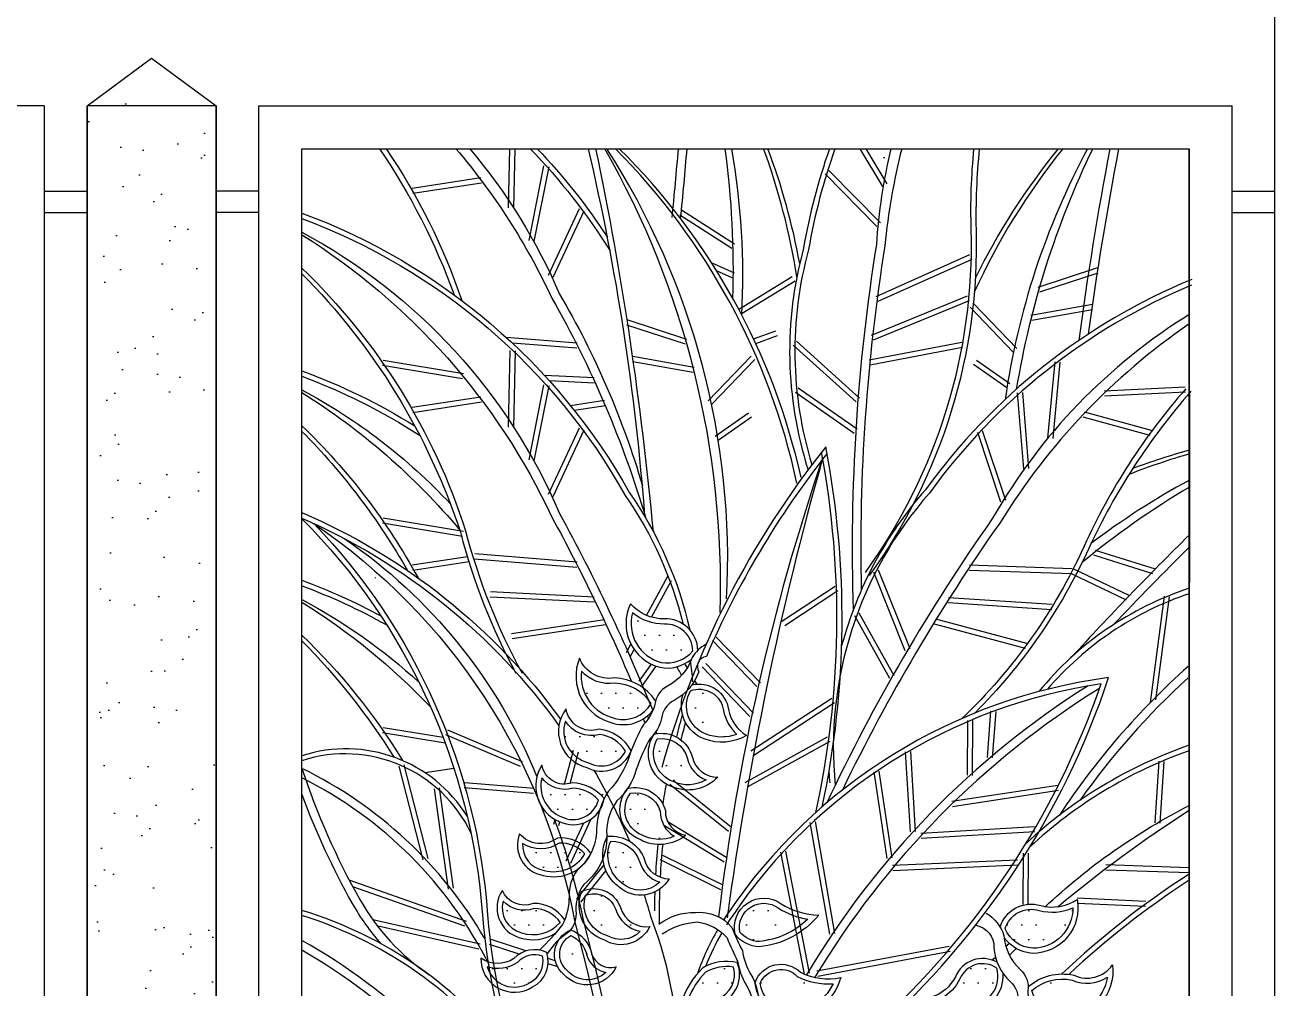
# Model space of a CAD drawing. Extents: x -6708 to 51378, y -17661 to 34250.
# Drawn here: x 31771 to 33227, y -3465 to -2343 of the extents above; entities that cross this region are included whole.
import ezdxf

# ---------------------------------------------------------------- set-up
doc = ezdxf.new("R2010")
doc.units = 0
doc.header["$LTSCALE"] = 5
doc.header["$MEASUREMENT"] = 0
doc.layers.get('0').update_dxf_attribs({"linetype": 'CONTINUOUS'})
for name, color, linetype in [('0-BCA', 33, 'CONTINUOUS'), ('0-HATCH', 8, 'CONTINUOUS'), ('1', 1, 'CONTINUOUS'), ('LEAF', 2, 'CONTINUOUS'), ('MET', 2, 'CONTINUOUS')]:
    doc.layers.add(name, color=color, linetype=linetype)

msp = doc.modelspace()

# ---------------------------------------------------------------- hatches: boundary and pattern name
at = {"layer": '0-HATCH'}
h = msp.add_hatch(dxfattribs=at)
h.set_pattern_fill('AR-SAND', color=2, scale=50, style=0)
h.set_pattern_definition([(142.5, (59217.37, 0), (3.14967, 96.34119), [0, -76, 0, -85, 0, -81.25]), (172.5, (59217.37, 0), (-88.48884, 141.1073), [0, -41, 0, -68.5, 0, -26.25]), (212.5, (59278.87, 0), (-155.7071, 0.28295), [0, -25, 0, -90, 0, -117.5]), (222.5, (59278.87, 0), (-150.3063, 43.8838), [0, -12.5, 0, -59, 0, -67.5])])
h.paths.add_polyline_path([(31941.4, -4581.1), (31843.4, -4537.4), (31843.4, -2437.4), (31918.4, -2382), (31993.4, -2437.4), (31993.4, -4537.4), (31843.4, -4537.4)])
at = {"layer": 'LEAF'}
h = msp.add_hatch(dxfattribs=at)
h.set_pattern_fill('DOTS', color=2, scale=270, style=0)
edge = h.paths.add_edge_path()
edge.add_arc((32407.2, -3275.3), 42.9, 42.4347, 87.7573)
edge.add_arc((32399.2, -3201.2), 32.6, 216.1166, 287.2577, ccw=False)
edge.add_arc((32410.4, -3230.1), 38.8, 165.605, 247.4768)
edge.add_arc((32409.2, -3238.5), 30.6, 243.5251, 345.2523)
edge = h.paths.add_edge_path()
edge.add_arc((32434.7, -3211), 41.5, 31.3781, 82.4478)
edge.add_arc((32430.5, -3135.3), 35.9, 212.1859, 285.5371, ccw=False)
edge.add_arc((32435.8, -3166.3), 37.5, 161.5606, 257.0397)
edge.add_arc((32442.3, -3175.6), 31.1, 241.2384, 333.6474)
edge = h.paths.add_edge_path()
edge.add_arc((32455.4, -3163.8), 53.8, 33.8978, 87.578)
edge.add_arc((32451.1, -3067.9), 42.7, 221.2854, 278.9359, ccw=False)
edge.add_arc((32468.8, -3102.1), 50.2, 173.0921, 257.7815)
edge.add_arc((32467.9, -3115.6), 36.9, 254.6177, 330.3629)
edge = h.paths.add_edge_path()
edge.add_arc((32516.6, -3073.1), 31.8, 1.3562, 92.1256)
edge.add_arc((32514.9, -2983.7), 57.6, 230.757, 270.5639, ccw=False)
edge.add_arc((32523.5, -3040.7), 46.7, 164.5842, 255.2337)
edge.add_arc((32518.9, -3048.7), 37.9, 258.8615, 321.3503)
edge = h.paths.add_edge_path()
edge.add_arc((32556, -3145.7), 28.6, 7.5818, 110.6768, ccw=False)
edge.add_arc((32636.3, -3131.5), 53, 191.3468, 226.4304)
edge.add_arc((32582.4, -3121.4), 51.5, 248.9836, 289.6136, ccw=False)
edge.add_arc((32576.5, -3136.5), 35.3, 150.1777, 249.189, ccw=False)
edge = h.paths.add_edge_path()
edge.add_arc((32512.1, -3205.6), 31, 13.6108, 99.1965, ccw=False)
edge.add_arc((32577.2, -3189.5), 36, 194.1039, 248.4346)
edge.add_arc((32542.9, -3186.7), 41.9, 245.7438, 300.1079, ccw=False)
edge.add_arc((32538.1, -3191.9), 35.3, 151.2176, 249.4447, ccw=False)
edge = h.paths.add_edge_path()
edge.add_arc((32481.9, -3267.5), 29.8, 15.8061, 101.5558, ccw=False)
edge.add_arc((32544.8, -3259.3), 34.2, 180.282, 238.6534)
edge.add_arc((32509.8, -3249.8), 42.4, 241.5645, 294.0302, ccw=False)
edge.add_arc((32501.3, -3257.5), 31.8, 142.9301, 248.3543, ccw=False)
edge = h.paths.add_edge_path()
edge.add_arc((32453.8, -3329), 34.7, 18.9456, 91.3188, ccw=False)
edge.add_arc((32521.2, -3308.1), 35.9, 195.6588, 252.0736)
edge.add_arc((32487.7, -3318.8), 32.4, 228.2761, 313.6683, ccw=False)
edge.add_arc((32490.2, -3310.4), 40.5, 156.6453, 233.54, ccw=False)
h = msp.add_hatch(dxfattribs=at)
h.set_pattern_fill('DOTS', color=2, scale=270, style=0)
edge = h.paths.add_edge_path()
edge.add_arc((32364.1, -3453.1), 26.4, 68.8835, 138.5713)
edge.add_arc((32321.5, -3402.8), 39.9, 252.055, 304.8191, ccw=False)
edge.add_arc((32340.8, -3431.2), 33.1, 196.8514, 303.465)
edge.add_arc((32346.8, -3434.3), 27.4, 296.5563, 372.3117)
edge = h.paths.add_edge_path()
edge.add_arc((32394.1, -3433.2), 31.5, 11.2351, 66.5484, ccw=False)
edge.add_arc((32453.1, -3418.1), 29.5, 197.5881, 258.9562)
edge.add_arc((32425.9, -3424.7), 31.1, 221.4504, 313.865, ccw=False)
edge.add_arc((32418.3, -3426.1), 24.8, 118.2448, 230.5735, ccw=False)
edge = h.paths.add_edge_path()
edge.add_arc((32433.4, -3382.3), 26.8, 19.782, 110.9838, ccw=False)
edge.add_arc((32494.2, -3362.9), 37, 196.1986, 259.531)
edge.add_arc((32465, -3377.6), 31.2, 238.147, 316.0107, ccw=False)
edge.add_arc((32459.3, -3368.6), 37.2, 162.3712, 253.1445, ccw=False)
edge = h.paths.add_edge_path()
edge.add_arc((32395.1, -3333.8), 37.3, 41.7668, 93.2044)
edge.add_arc((32371.6, -3264.5), 38.5, 236.7425, 303.7634, ccw=False)
edge.add_arc((32379.9, -3299), 29.6, 175.6353, 261.4581)
edge.add_arc((32386.6, -3287.7), 42, 254.6677, 329.647)
edge = h.paths.add_edge_path()
edge.add_arc((32363.8, -3409.4), 36.5, 33.2517, 90.0682)
edge.add_arc((32352.4, -3341), 33.7, 222.7691, 289.6208, ccw=False)
edge.add_arc((32356.9, -3371.8), 30.3, 164.9851, 254.9151)
edge.add_arc((32362.4, -3360), 43.2, 252.0503, 317.5348)
h = msp.add_hatch(dxfattribs=at)
h.set_pattern_fill('DOTS', color=2, scale=270, style=0)
edge = h.paths.add_edge_path()
edge.add_arc((32657.6, -3889.7), 24.5, 71.5768, 160.3033)
edge.add_arc((32607.9, -3859.7), 34.4, 275.7529, 320.8708, ccw=False)
edge.add_arc((32631.8, -3881.1), 24.2, 212.2523, 298.1657)
edge.add_arc((32623.5, -3865.4), 41.9, 298.0731, 358.5435)
edge = h.paths.add_edge_path()
edge.add_arc((32690.4, -3840.6), 19.8, 26.1456, 133.9812, ccw=False)
edge.add_arc((32728.4, -3811.1), 29, 225.6729, 278.075)
edge.add_arc((32709, -3830.2), 25.4, 261.6893, 337.9388, ccw=False)
edge.add_arc((32708.8, -3823.3), 32.3, 185.3549, 263.8417, ccw=False)
edge = h.paths.add_edge_path()
edge.add_arc((32686.4, -3765.1), 18.5, 34.7628, 132.7768, ccw=False)
edge.add_arc((32724.3, -3736.5), 29, 218.2828, 292.3511)
edge.add_arc((32712.6, -3761.6), 22.8, 245.8707, 355.6218, ccw=False)
edge.add_arc((32711.9, -3744.8), 38.6, 189.9909, 257.211, ccw=False)
edge = h.paths.add_edge_path()
edge.add_arc((32656.3, -3816.9), 23.6, 77.867, 156.4098)
edge.add_arc((32599.8, -3797.3), 36.3, 289.1803, 343.7899, ccw=False)
edge.add_arc((32629.6, -3819.4), 21.6, 214.3541, 330.787)
edge.add_arc((32609.8, -3795.9), 51.5, 318.5729, 362.2749)
edge = h.paths.add_edge_path()
edge.add_arc((32648.2, -3757), 36.5, 84.292, 151.3415)
edge.add_arc((32560.2, -3717.3), 60.2, 302.3873, 338.3712, ccw=False)
edge.add_arc((32610.2, -3755), 22.1, 216.6058, 298.1262)
edge.add_arc((32606.7, -3730.4), 46.2, 287.5358, 372.1232)
edge = h.paths.add_edge_path()
edge.add_arc((32683.4, -3688.7), 18.2, 31.6944, 158.7938, ccw=False)
edge.add_arc((32729.3, -3661.6), 35.1, 209.9539, 288.287)
edge.add_arc((32708.3, -3684.6), 33.6, 243.2441, 342.116, ccw=False)
edge.add_arc((32706.4, -3676.4), 40.4, 188.1268, 250.9374, ccw=False)
edge = h.paths.add_edge_path()
edge.add_arc((32639.4, -3671.3), 24.5, 80.198, 160.4093)
edge.add_arc((32568.8, -3649), 49.6, 284.6699, 343.5005, ccw=False)
edge.add_arc((32603.4, -3682.7), 26.3, 212.9125, 304.51)
edge.add_arc((32600.4, -3662.2), 45.7, 292.9115, 379.2699)
edge = h.paths.add_edge_path()
edge.add_arc((32675.8, -3615.6), 26.1, 50.9417, 146.4228, ccw=False)
edge.add_arc((32723.8, -3537.6), 65.8, 241.3063, 276.7007)
edge.add_arc((32691.4, -3588.3), 42.8, 254.3449, 339.8674, ccw=False)
edge.add_arc((32688.4, -3595.7), 34.8, 189.0064, 255.7128, ccw=False)
edge = h.paths.add_edge_path()
edge.add_arc((32626.8, -3601.1), 25.9, 81.1666, 174.8095)
edge.add_arc((32539.2, -3580.5), 64.5, 302.039, 343.5829, ccw=False)
edge.add_arc((32588.7, -3599.7), 38.7, 246.6656, 293.4272)
edge.add_arc((32584.5, -3590.6), 48.7, 293.6978, 378.0338)
edge = h.paths.add_edge_path()
edge.add_arc((32666.4, -3549.7), 25.2, 63.4248, 148.4833, ccw=False)
edge.add_arc((32701, -3485.6), 47.6, 240.683, 296.8199)
edge.add_arc((32678.1, -3515.9), 46, 262.8804, 344.6489, ccw=False)
edge.add_arc((32670.8, -3535.6), 26, 182.014, 273.4981, ccw=False)
edge = h.paths.add_edge_path()
edge.add_arc((32605.8, -3528.1), 26.3, 71.4014, 171.2686)
edge.add_arc((32540.2, -3523.5), 39.6, 299.7351, 359.1111, ccw=False)
edge.add_arc((32579, -3515.2), 46.8, 245.8155, 275.6657)
edge.add_arc((32567.9, -3516.3), 48.1, 289.1317, 375.8481)
edge = h.paths.add_edge_path()
edge.add_arc((32588, -3488.6), 48.3, 80.7215, 120.5242)
edge.add_arc((32625.9, -3509.8), 88.6, 134.7962, 158.931)
edge.add_arc((32560.4, -3444.3), 37.8, 242.9832, 296.3684)
edge.add_arc((32566.7, -3449.7), 30.3, 290.0811, 376.8318)
edge = h.paths.add_edge_path()
edge.add_arc((32651.3, -3469.8), 26.1, 43.1749, 157.2066, ccw=False)
edge.add_arc((32706.6, -3380.7), 79.9, 243.0519, 273.8288)
edge.add_arc((32663, -3437.7), 54, 261.6878, 335.0862, ccw=False)
edge.add_arc((32664.1, -3455), 37.1, 187.1713, 256.0957, ccw=False)
edge = h.paths.add_edge_path()
edge.add_arc((32631.2, -3395), 28.4, 53.8953, 190.5436, ccw=False)
edge.add_arc((32697.7, -3293.8), 92.7, 237.5778, 260.5634)
edge.add_arc((32615.6, -3314.2), 97.5, 276.0003, 313.2797, ccw=False)
edge.add_arc((32627.4, -3379.7), 31.6, 220.3688, 267.0518, ccw=False)
h = msp.add_hatch(dxfattribs=at)
h.set_pattern_fill('DOTS', color=2, scale=270, style=0)
edge = h.paths.add_edge_path()
edge.add_arc((32969.2, -3784.8), 31.5, 98.635, 153.9482)
edge.add_arc((32916, -3755.1), 29.5, 266.2272, 327.5952, ccw=False)
edge.add_arc((32940.6, -3768.4), 31.1, 211.3183, 303.733)
edge.add_arc((32947.5, -3771.8), 24.8, 294.6098, 406.9385)
edge = h.paths.add_edge_path()
edge.add_arc((32993.1, -3811.7), 26.4, 26.612, 96.2999, ccw=False)
edge.add_arc((33047.1, -3774), 39.9, 220.3642, 273.1283)
edge.add_arc((33021.1, -3796.5), 33.1, 221.7183, 328.332, ccw=False)
edge.add_arc((33014.6, -3797.9), 27.4, 152.8716, 228.627, ccw=False)
edge = h.paths.add_edge_path()
edge.add_arc((32944.1, -3725.6), 26.8, 54.1995, 145.4013)
edge.add_arc((32890.4, -3691.3), 37, 265.6524, 328.9847, ccw=False)
edge.add_arc((32914.8, -3713), 31.2, 209.1727, 287.0363)
edge.add_arc((32922.7, -3705.7), 37.2, 272.0389, 362.8121)
edge = h.paths.add_edge_path()
edge.add_arc((32938, -3668.8), 34.7, 73.8645, 146.2377)
edge.add_arc((32878.3, -3631.4), 35.9, 273.1097, 329.5246, ccw=False)
edge.add_arc((32907.9, -3650.3), 32.4, 211.515, 296.9073)
edge.add_arc((32907.6, -3641.6), 40.5, 291.6434, 368.5381)
edge = h.paths.add_edge_path()
edge.add_arc((32993.6, -3688.5), 37.3, 71.9789, 123.4165, ccw=False)
edge.add_arc((33034.1, -3627.5), 38.5, 221.42, 288.4408)
edge.add_arc((33017.2, -3658.7), 29.6, 263.7253, 349.548, ccw=False)
edge.add_arc((33013.6, -3646.1), 42, 195.5363, 270.5156, ccw=False)
edge = h.paths.add_edge_path()
edge.add_arc((32996.9, -3628.8), 42.9, 77.426, 122.7486, ccw=False)
edge.add_arc((33023.5, -3559.3), 32.6, 237.9256, 309.0668)
edge.add_arc((33005.3, -3584.3), 38.8, 277.7065, 359.5784, ccw=False)
edge.add_arc((33004.3, -3592.7), 30.6, 179.931, 281.6582, ccw=False)
edge = h.paths.add_edge_path()
edge.add_arc((32926.6, -3602.2), 29.8, 63.6275, 149.3773)
edge.add_arc((32867.9, -3578.1), 34.2, 286.5299, 344.9013, ccw=False)
edge.add_arc((32904.2, -3578), 42.4, 231.1532, 283.6189)
edge.add_arc((32910.4, -3587.6), 31.8, 276.8291, 382.2533)
edge = h.paths.add_edge_path()
edge.add_arc((32986.7, -3559.6), 41.5, 82.7355, 133.8052, ccw=False)
edge.add_arc((33010.1, -3487.5), 35.9, 239.6463, 312.9975)
edge.add_arc((32997.1, -3516.1), 37.5, -91.8563, 3.6227, ccw=False)
edge.add_arc((32988.4, -3523.5), 31.1, 191.5359, 283.9449, ccw=False)
edge = h.paths.add_edge_path()
edge.add_arc((32913.2, -3534.6), 31, 65.9868, 151.5726)
edge.add_arc((32854.4, -3502.4), 36, 276.7487, 331.0794, ccw=False)
edge.add_arc((32888.3, -3508.4), 41.9, 225.0754, 279.4395)
edge.add_arc((32891.6, -3514.7), 35.3, 275.7386, 373.9658)
edge = h.paths.add_edge_path()
edge.add_arc((32978.7, -3508.7), 53.8, 77.6054, 131.2856, ccw=False)
edge.add_arc((33007.5, -3417.1), 42.7, 246.2475, 303.898)
edge.add_arc((32981.6, -3445.7), 50.2, 267.4018, 352.0913, ccw=False)
edge.add_arc((32979, -3458.9), 36.9, 194.8205, 270.5657, ccw=False)
edge = h.paths.add_edge_path()
edge.add_arc((32886.1, -3465.5), 28.6, 54.5066, 157.6015)
edge.add_arc((32812.2, -3431.3), 53, 298.7529, 333.8366, ccw=False)
edge.add_arc((32866.8, -3435.2), 51.5, 235.5697, 276.1997)
edge.add_arc((32868.7, -3451.4), 35.3, 275.9943, 375.0056)
edge = h.paths.add_edge_path()
edge.add_arc((32942.8, -3405.4), 31.8, 73.0577, 163.8271, ccw=False)
edge.add_arc((32967.3, -3319.4), 57.6, 254.6195, 294.4263)
edge.add_arc((32944.4, -3372.3), 46.7, -90.0504, 0.5992, ccw=False)
edge.add_arc((32946.8, -3381.2), 37.9, 203.833, 266.3218, ccw=False)
edge = h.paths.add_edge_path()
edge.add_arc((33004.5, -3769.5), 36.5, 75.1151, 131.9317, ccw=False)
edge.add_arc((33033, -3706.4), 33.7, 235.5625, 302.4143)
edge.add_arc((33020.8, -3735), 30.3, -89.7318, 0.1982, ccw=False)
edge.add_arc((33018.5, -3722.1), 43.2, 207.6486, 273.133, ccw=False)
at = {"layer": 'MET'}
h = msp.add_hatch(dxfattribs=at)
h.set_pattern_fill('DOTS', color=1, scale=270, style=0)
h.paths.add_polyline_path([(32771.6, -2523, -0.013578), (32779.1, -2487.4), (32750.6, -2487.4)])

# ---------------------------------------------------------------- linework, layer by layer
at = {"color": 3}
for p, q in [((31793.4, -2536.9, 0), (31843.4, -2536.9, 0)), ((32043.4, -2536.9, 0), (31993.4, -2536.9, 0)), ((33176.5, -2536.9, 0), (33226.5, -2536.9, 0)), ((31793.4, -2561.9, 0), (31843.4, -2561.9, 0)), ((32043.4, -2561.9, 0), (31993.4, -2561.9, 0)), ((33176.5, -2561.9, 0), (33226.5, -2561.9, 0))]:
    msp.add_line(p, q, dxfattribs=at)
at = {"layer": '0-BCA', "color": 5}
msp.add_line((33226.5, -4537.4), (33226.5, -711.1), dxfattribs=at)
at = {"layer": '0-BCA', "color": 3}
for p, q in [((31793.4, -2437.4), (31433.7, -2437.4)), ((31793.4, -2437.4, 0), (31793.4, -4437.4, 0)), ((32043.4, -2437.4, 0), (33176.5, -2437.4, 0)), ((32043.4, -4037.4, 0), (32043.4, -2437.4, 0)), ((33176.5, -4037.4), (33176.5, -2437.4)), ((31793.4, -2487.4, 0), (31793.4, -4387.4, 0)), ((32093.4, -3987.4), (32093.4, -2487.4, 0)), ((32093.4, -2487.4, 0), (33126.5, -2487.4, 0)), ((33126.5, -3987.4), (33126.5, -2487.4)), ((33126.5, -2773.2), (33126.5, -2961.6)), ((33126.8, -2772.9), (33126.8, -2992.8)), ((33126.5, -2993.1), (33126.5, -3434.9))]:
    msp.add_line(p, q, dxfattribs=at)
at = {"layer": '0-BCA'}
for p, q in [((31993.4, -2437.4, 0), (31843.4, -2437.4, 0)), ((31843.4, -2437.4, 0), (31843.4, -4537.4, 0)), ((31993.4, -4537.4, 0), (31993.4, -2437.4, 0))]:
    msp.add_line(p, q, dxfattribs=at)
at = {"layer": '0-BCA', "elevation": 0}
msp.add_lwpolyline([(31843.4, -4537.4), (31843.4, -2437.4), (31918.4, -2382), (31993.4, -2437.4), (31993.4, -4537.4)], dxfattribs=at)
at = {"layer": '1'}
for p, q in [((32334.1, -2556.4), (32335.6, -2487.4)), ((32340.1, -2556.6), (32341.6, -2487.4)), ((32358.1, -2594.5), (32375.3, -2507.4)), ((32364, -2595.7), (32381.2, -2508.6)), ((32762.8, -2578.1), (32702.9, -2516.9)), ((32767.1, -2573.9), (32707.1, -2512.7)), ((32301.8, -2521.4), (32221.7, -2533.8)), ((32302.7, -2527.4), (32222.6, -2539.7)), ((32380.5, -2634.8), (32416.7, -2557.2)), ((32386, -2637.3), (32422.2, -2559.7)), ((32597.1, -2598.6, 0), (32535.4, -2559, 0)), ((32593.9, -2603.7, 0), (32533.5, -2564.9, 0)), ((32762, -2659.7), (32871.3, -2610.8)), ((32764.4, -2665.2), (32873.7, -2616.3)), ((32597.1, -2632.5, 0), (32570.4, -2620.3, 0)), ((32594.5, -2638, 0), (32576.3, -2629.6, 0)), ((32950.6, -2648.6, 0), (33020.3, -2625.8, 0)), ((32952.5, -2654.3, 0), (33020.6, -2632, 0)), ((32603.1, -2674.1, 0), (32664.4, -2636.2, 0)), ((32606.2, -2679.2, 0), (32667.6, -2641.3, 0)), ((32756.6, -2704.5), (32868.6, -2658.7)), ((32758.9, -2710.1), (32870.9, -2664.3)), ((32921.6, -2724.3, 0), (32871.7, -2672.2, 0)), ((32925.9, -2720.1, 0), (32876, -2668.1, 0)), ((32942.2, -2681.4, 0), (33013.9, -2668.6, 0)), ((32943.2, -2687.3, 0), (33013.9, -2674.7, 0)), ((32541.8, -2709.6, 0), (32472.1, -2686.7, 0)), ((32414, -2714), (32331.2, -2707.3)), ((32540, -2715.3, 0), (32471.8, -2693, 0)), ((32619.4, -2709, 0), (32645.1, -2699.5, 0)), ((32622, -2714.4, 0), (32647.2, -2705.1, 0)), ((32413.5, -2720), (32338.4, -2713.9)), ((32738.8, -2782.5), (32665.5, -2716.2)), ((32742.8, -2778), (32669.5, -2711.7)), ((32754.1, -2733.5), (32861.7, -2712.7)), ((32755.3, -2739.4), (32862.8, -2718.6)), ((32281.5, -2749.7), (32188.1, -2734.3)), ((32334.1, -2811.8), (32336, -2722.7)), ((32340.1, -2811.9), (32342, -2722.8)), ((32550.3, -2742.4, 0), (32478.6, -2729.6, 0)), ((32549.2, -2748.3, 0), (32478.6, -2735.7, 0)), ((32566.5, -2781.1, 0), (32616.4, -2729, 0)), ((32570.9, -2785.2, 0), (32620.8, -2733.2, 0)), ((32917.6, -2761.2, 0), (32878.8, -2734.1, 0)), ((32962.1, -2824.5, 0), (32970.4, -2735.7, 0)), ((32968.1, -2825, 0), (32976.4, -2736.3, 0)), ((32280.5, -2755.6), (32187.1, -2740.2)), ((32914.2, -2766.1, 0), (32875.4, -2739, 0)), ((32358.1, -2849.9), (32375.3, -2762.7)), ((32364, -2851), (32381.2, -2763.9)), ((32433.9, -2754.5), (32375.8, -2751.6)), ((32433.6, -2760.5), (32381.5, -2757.9)), ((33027.5, -2769.4, 0), (33122, -2764.8, 0)), ((32301.8, -2776.8), (32221.7, -2789.1)), ((32736.6, -2819.3), (32668, -2771.5)), ((32740, -2814.3), (32671.4, -2766.6)), ((32933.9, -2860.6, 0), (32926.8, -2772, 0)), ((32939.9, -2860.1, 0), (32932.8, -2771.6, 0)), ((33027.8, -2775.4, 0), (33122.3, -2770.8, 0)), ((32302.7, -2782.7), (32222.6, -2795)), ((32445.9, -2781), (32406.2, -2786.9)), ((32446.8, -2786.9), (32410.6, -2792.3)), ((33004.2, -2793.9, 0), (33082.4, -2815.4, 0)), ((32574.8, -2822.2, 0), (32613.6, -2795.1, 0)), ((32578.3, -2827.1, 0), (32617.1, -2800, 0)), ((33002.6, -2799.7, 0), (33080.8, -2821.2, 0)), ((32380.5, -2890.1), (32416.7, -2812.5)), ((32386, -2892.7), (32422.2, -2815)), ((32907.3, -2899.4, 0), (32880.3, -2818.1, 0)), ((32913, -2897.5, 0), (32885.9, -2816.2, 0)), ((32280.5, -2939.3), (32187.1, -2923.9)), ((32281.5, -2933.4), (32188.1, -2918)), ((32286.2, -2962.9), (32221.7, -2972.8)), ((32288, -2968.7), (32222.6, -2978.7)), ((32413.5, -2975.3), (32294.1, -2965.6)), ((32414, -2969.3), (32294.6, -2959.6)), ((33015.3, -2960.7, 0), (33083.7, -2982.3, 0)), ((33017.1, -2955, 0), (33087.1, -2977.1, 0)), ((32796, -3072.5, 0), (32759.2, -2980.8, 0)), ((32801.6, -3070.3, 0), (32764.8, -2978.6, 0)), ((32870.5, -2978.4, 0), (32990.2, -2982.4, 0)), ((32870.7, -2972.4, 0), (32990.4, -2976.4, 0)), ((32988.5, -2982.1, 0), (33053.3, -3013.1, 0)), ((32991.1, -2976.7, 0), (33056.9, -3008.1, 0)), ((32494.8, -3031.2), (32519.7, -2985.4)), ((32500.6, -3033.3), (32523.7, -2990.5)), ((32652.4, -3038.1, 0), (32714.2, -2997.3, 0)), ((32433.6, -3015.8), (32312.8, -3009.9)), ((32433.9, -3009.8), (32313.1, -3003.9)), ((32655.7, -3043.1, 0), (32717.5, -3002.3, 0)), ((32846.2, -3010.3, 0), (32966.9, -3018.3, 0)), ((33081.4, -3132.7, 0), (33097.8, -3008.8, 0)), ((33087.9, -3129.5, 0), (33103.8, -3009.6, 0)), ((32845.8, -3016.3, 0), (32966.5, -3024.3, 0)), ((32445.9, -3036.3), (32337.5, -3052.5)), ((32777.9, -3104.6, 0), (32737.2, -3031.6, 0)), ((32783.1, -3101.7, 0), (32742.4, -3028.7, 0)), ((32829.7, -3041, 0), (32935.5, -3069.5, 0)), ((32831.3, -3035.2, 0), (32937.1, -3063.7, 0)), ((32446.8, -3042.3), (32338.4, -3058.4)), ((32627.4, -3109.9, 0), (32575.8, -3056.4, 0)), ((32471.4, -3074.6), (32476.6, -3064.9)), ((32475.5, -3079.5), (32480.2, -3070.8)), ((32623, -3114.1, 0), (32571.5, -3060.6, 0)), ((32486.1, -3107.9), (32500.4, -3088.1)), ((32489.9, -3112.9), (32506, -3090.5)), ((32614.9, -3149.1, 0), (32559.4, -3091.3, 0)), ((32619.3, -3145, 0), (32563.7, -3087.1, 0)), ((32616.3, -3189, 0), (32710.4, -3127.5, 0)), ((32619.6, -3194, 0), (32713.7, -3132.5, 0)), ((32891.6, -3196.9, 0), (32895.8, -3142.8, 0)), ((32897.6, -3197.3, 0), (32901.7, -3143.3, 0)), ((32868.3, -3217.5, 0), (32868.8, -3153.7, 0)), ((32874.3, -3217.6, 0), (32874.8, -3153.7, 0)), ((32260.3, -3180.1), (32187.1, -3168.1)), ((32257.9, -3173.6), (32188.1, -3162.1)), ((32348, -3207.3, 0), (32260.9, -3170.5, 0)), ((32350.3, -3201.8, 0), (32263.2, -3164.9, 0)), ((32609.4, -3225.9, 0), (32705.5, -3172.6, 0)), ((32612.3, -3231.1, 0), (32708.4, -3177.9, 0)), ((32802, -3283.4, 0), (32796.3, -3190.1, 0)), ((32808, -3283, 0), (32802.3, -3189.7, 0)), ((32206.2, -3207, 0), (32234.3, -3315.9, 0)), ((32212, -3205.5, 0), (32240.1, -3314.4, 0)), ((32270.5, -3209.4), (32236.9, -3214.6)), ((32774.8, -3314.5, 0), (32759.8, -3213.3, 0)), ((32780.8, -3313.7, 0), (32765.7, -3212.5, 0)), ((32363.7, -3232.9, 0), (32283, -3226.1, 0)), ((32590.1, -3282.9, 0), (32522, -3228.3, 0)), ((32593.8, -3278.2, 0), (32525.8, -3223.6, 0)), ((32850.1, -3247.7, 0), (32973.6, -3229, 0)), ((32264, -3350.1, 0), (32247.7, -3233.2, 0)), ((32269.9, -3349.2, 0), (32253.6, -3232.3, 0)), ((32363.2, -3238.9, 0), (32282.5, -3232.1, 0)), ((32851, -3253.7, 0), (32974.5, -3234.9, 0)), ((32588.3, -3313.8, 0), (32518.7, -3271.4, 0)), ((32708.2, -3402.7, 0), (32685.4, -3272.6, 0)), ((32714.1, -3401.7, 0), (32691.3, -3271.5, 0)), ((32585.2, -3318.9, 0), (32515.5, -3276.5, 0)), ((32814.1, -3285, 0), (32946.3, -3277.1, 0)), ((32814.5, -3290.9, 0), (32946.7, -3283.1, 0)), ((32581.2, -3350.9, 0), (32511.1, -3316.1, 0)), ((32583.9, -3345.5, 0), (32513.7, -3310.8, 0)), ((32678.7, -3449.2, 0), (32651.1, -3307, 0)), ((32684.6, -3448.1, 0), (32657, -3305.9, 0)), ((32781.2, -3322.4, 0), (32926.8, -3316, 0)), ((32933.2, -3368.1, 0), (32933.6, -3308.2, 0)), ((32939.2, -3368.1, 0), (32939.6, -3308.3, 0)), ((32781.5, -3328.4, 0), (32927.1, -3322, 0)), ((32285, -3387.7, 0), (32148.6, -3339.7, 0)), ((32283, -3393.4, 0), (32152.8, -3347.5, 0)), ((33076, -3364.6, 0), (32996.3, -3360.8, 0)), ((33075.7, -3370.5, 0), (32996, -3366.8, 0)), ((32300.8, -3414.1, 0), (32175.9, -3385.8, 0)), ((32299.4, -3420, 0), (32182.2, -3393.4, 0)), ((32346.3, -3426, 0), (32311.9, -3414.7, 0)), ((32354.1, -3422.2, 0), (32313.8, -3409, 0)), ((32692.9, -3445.5, 0), (32847.2, -3416.7, 0)), ((32388.5, -3433.6, 0), (32380, -3430.8, 0)), ((32694, -3451.4, 0), (32848.3, -3422.6, 0)), ((32391.3, -3440.8, 0), (32380, -3437.1, 0))]:
    msp.add_line(p, q, dxfattribs=at)
at = {"layer": '1', "color": 1}
for p, q in [((32769.7, -2531.5), (32743.6, -2487.4)), ((32774.9, -2528.5), (32750.6, -2487.4)), ((32399.3, -3227.8, 0), (32409.7, -3188.4, 0)), ((32405.7, -3227, 0), (32415.5, -3190, 0)), ((33086.8, -3272.7, 0), (33091.6, -3201, 0)), ((33092.8, -3273.1, 0), (33097.6, -3201.4, 0)), ((32438.1, -3237.4, 0), (32438.5, -3236.6, 0)), ((32442.7, -3241.7, 0), (32443.9, -3239.1, 0)), ((32386.9, -3274.5, 0), (32388.4, -3269.1, 0)), ((32392.7, -3276.1, 0), (32393.9, -3271.8, 0)), ((32401.3, -3317.2, 0), (32421.7, -3272.9, 0)), ((32406.7, -3319.7, 0), (32430.4, -3268.4, 0)), ((32413.6, -3361.6, 0), (32445.2, -3322, 0)), ((32418.3, -3365.4, 0), (32447.5, -3328.8, 0)), ((33029.4, -3327.6, 0), (33126.5, -3330.8, 0)), ((33029.6, -3321.6, 0), (33126.5, -3324.8, 0))]:
    msp.add_line(p, q, dxfattribs=at)
at = {"layer": '1', "color": 1, "elevation": 0}
msp.add_lwpolyline([(32093.4, -2487.4), (33126.5, -2487.4), (33126.5, -3987.4), (32093.4, -3987.4)], close=True, dxfattribs=at)
at = {"layer": '1', "color": 1}
for points in [[(32183.7, -2487.4, -0.062235), (32270.8, -2657.8)], [(32191.4, -2487.4, -0.067407), (32279.6, -2664.4)], [(32272.7, -2487.4, -0.067075), (32384.5, -2661.5, -0.05785), (32494, -2918.3)], [(32288.8, -2487.4, -0.074781), (32393.4, -2657, -0.062226), (32489.9, -2880.1)], [(32359.2, -2487.4, -0.052671), (32452.2, -2606.5)], [(32367.5, -2487.4, -0.045454), (32449.2, -2590.6)], [(32707.7, -2487.4, 0.041406), (32677.5, -2603.5, 0.144965), (32682.8, -2861.5)], [(32714.1, -2487.4, 0.042239), (32683.4, -2604.8, 0.142691), (32687.3, -2855.6)], [(32779.1, -2487.4, 0.042207), (32762.4, -2599, 0.048156), (32735.4, -3024.7)], [(32791.8, -2487.4, 0.037043), (32772.3, -2600.3, 0.045628), (32744.8, -3001.8)], [(32875.6, -2487.4, 0.03201), (32872.4, -2581.6, -0.165242), (32749.1, -2981.2)], [(32882.2, -2487.4, 0.03051), (32878.4, -2581.4, -0.165243), (32754, -2984.7)], [(32093.4, -2562.5, -0.178456), (32474.9, -2888.2, -0.096899), (32545, -3048.1, -0.096899)], [(32093.4, -2568.9, -0.177765), (32469.8, -2891.4, -0.092459), (32537.3, -3041.4)], [(32093.4, -2584.8, -0.170667), (32393.4, -2912.3, -0.028624), (32501.9, -3141.8)], [(32093.4, -2587.8, -0.144811), (32384.5, -2916.8, -0.024063), (32477.1, -3108.1)], [(32093.4, -2626.5, -0.124211), (32283.9, -2932.5, 0.060983), (32349.7, -3098.6)], [(32093.4, -2633.1, -0.116043), (32278.1, -2934.3, 0.059542), (32342.5, -3098.6)], [(32093.4, -2746.2, -0.05056), (32224.8, -2810.4, -0.05056)], [(32093.4, -2752.6, -0.053412), (32230.4, -2821.1, -0.053412)], [(32093.4, -2768.5, -0.081994), (32266.4, -2901.3, -0.081994)], [(32093.4, -2771.6, -0.079323), (32277.4, -2932, -0.079323)], [(32093.4, -2810.2, -0.076189), (32228.8, -2987.6, -0.076189)], [(32093.4, -2816.8, -0.066253), (32216.4, -2979, -0.066253)], [(32093.4, -2990.3, -0.034826), (32185.4, -3031.8, -0.034826)], [(32093.4, -2996.7, -0.037889), (32192.2, -3042.3, -0.037889)], [(32093.4, -3012.6, -0.062663), (32229.8, -3109.2, -0.062663)], [(32093.4, -3015.7, -0.062646), (32243.2, -3137.8, -0.062646)], [(32093.4, -3054.3, -0.063803), (32210.6, -3200.3, -0.063803)], [(32093.4, -3060.9, -0.056319), (32200.8, -3196.9, -0.056319)], [(32545.4, -3083.7, -0.014072), (32548.3, -3108.7)]]:
    msp.add_lwpolyline(points, format="xyb", dxfattribs=at)
at = {"layer": '1', "color": 1, "elevation": 0}
for points in [[(33129.2, -2646.4, 0.137961), (32824.2, -2888.6, 0.208179), (32714.4, -3229.3)], [(33129.5, -2639.7, 0.138882), (32819.5, -2884.8, 0.115022), (32721.9, -3066.6)], [(33127.3, -2680.3, 0.125359), (32897.7, -2918.1, 0.043296), (32704.6, -3249.6)], [(33126.7, -2691.5, 0.10454), (32906, -2923.6, 0.040924), (32722.8, -3234.7)], [(33122.5, -2767.4, 0.07444), (33004.2, -2950.7, -0.095483), (32862, -3151.4)], [(33128.6, -2770.1, 0.071109), (33009.6, -2953.1, -0.089625), (32877, -3145)], [(32093.4, -2911.4, -0.135368), (32394.6, -3152.1, -0.135368)], [(32093.4, -2918, -0.136266), (32392.7, -3159.8, -0.136266)], [(32093.4, -2918.5, -0.179286), (32303.7, -3380.5, 0.165243), (32468.5, -3768.9)], [(32107.3, -2924.2, -0.1994), (32411.2, -3388.5, -0.068629), (32486.2, -3987.4)], [(32107.3, -2924.2, -0.174426), (32309.7, -3380, 0.165242), (32473, -3764.9)], [(32143.3, -2941.9, -0.146878), (32367, -3219.1)], [(32554.5, -3071.9, 0.414967), (32515.3, -3035.3, -0.218355), (32476.1, -3017.7, 0.473511), (32510.2, -3091.7, 0.226882), (32546.9, -3082.4, 0.226882)], [(32564.1, -3064.6, 0.125344), (32547.7, -3080.3, -0.1907), (32519, -3113.8, 0.252134), (32504.4, -3134.8, -0.139232), (32491.4, -3157.9, 0.045981), (32474.9, -3194.3, -0.111), (32450.2, -3236.3, 0.144561), (32436.6, -3280.9, -0.22353), (32414, -3328.1, 0.165363), (32404.5, -3358.6, -0.118044), (32397, -3391.3, -0.037668), (32370, -3421.2)], [(32564.4, -3079, 0.539757), (32555.5, -3096.8, -0.1907), (32526.7, -3130.3, 0.252134), (32512.2, -3151.3, -0.139232), (32499.2, -3174.3, 0.045981), (32482.7, -3210.8, -0.140758), (32460.3, -3247.4, 0.155026), (32448.1, -3282.5, -0.256829), (32421.8, -3344.6, 0.165363), (32412.3, -3375.1, -0.232015), (32404.3, -3399.9, 0.096099), (32378.9, -3425.2, 0.096099)], [(32505.2, -3130.8, 0.242831), (32457.3, -3104.1, -0.358992), (32416.7, -3080.9, 0.464995), (32456.7, -3157, 0.308457), (32502.4, -3141.2, 0.308457)], [(32535.7, -3100.8, 0.001039), (32532.1, -3094.8, 0.001437), (32530.2, -3091.1, 0.001437)], [(32542.4, -3092.5, 0.000437), (32540.9, -3089.9, 0.000975), (32539.6, -3087.4, 0.000975)], [(32547.5, -3112.2, -0.446759), (32590.2, -3141, 0.203971), (32611.1, -3171.2, -0.225979), (32561.8, -3175.1, -0.405502), (32537.5, -3123, -0.405502)], [(32553.4, -3111.3, 0.000738), (32550.9, -3106.9)], [(33032.8, -3103.7, 0.214516), (32589.3, -3378.5, 0.007589), (32584.2, -3386.3, 0.007589)], [(33024, -3111, 0.210495), (32594.3, -3381.9, 0.009874), (32587.8, -3391.9, 0.009874)], [(32677.4, -3583.6, -0.016374), (32761.2, -3517.1, 0.13015), (33032.8, -3103.7)], [(33009, -3113.1, 0.118379), (32680.9, -3450, 0.118379)], [(32725.8, -3536.4, -0.006045), (32757.4, -3512.4, 0.127504), (33024, -3111, 0.127504)], [(33022.2, -3116.3, 0.119547), (32690.8, -3452.9)], [(32093.4, -3209.5, 0.048703), (32160.8, -3362.1, 0.115508), (32241.5, -3449.8, 2.030008)], [(32433.4, -3211.6, -0.031934), (32474.9, -3294.3, -0.031934)], [(32707.1, -3213.7, 0.006961), (32708.1, -3226.3)], [(32093.4, -3239.8, 0.040385), (32152.1, -3367, 0.052907), (32185.4, -3413.7)], [(32958.5, -3371, -0.07117), (33127.8, -3252.1, -0.07117)], [(32973.6, -3370.6, -0.031848), (33126.5, -3258.3, -0.074301)], [(32387.3, -3268.5, -0.039082), (32420.9, -3386.2, -0.068594), (32496.2, -3987.6)], [(32399.4, -3386, 0.260156), (32362.6, -3366.8, -0.410248), (32326.8, -3351.6, 0.512348), (32347.3, -3406.8, 0.222218), (32388.7, -3401.5, 0.452913)], [(32491.9, -3357, -0.009761), (32500, -3383.8, -0.208179), (32485.6, -3741.5)], [(32906.5, -3394.5, -0.414967), (32953.7, -3369.2, 0.218355), (32996.1, -3362.2, -0.473511), (32944.2, -3425, -0.226882), (32911.1, -3406.7, -0.226882)], [(32394.4, -3389.3, 0.253116), (32363.8, -3372.8, -0.30026), (32327.7, -3364, 0.413856), (32349, -3401.1, 0.293768), (32394.2, -3389.1, 0.293768)], [(32509.1, -3391.1, -0.168907), (32551.6, -3377.3, -0.249457), (32594.1, -3394.7, 0.03088), (32606.4, -3421.8, 0.100136), (32616.2, -3449.5, -0.158377), (32624.6, -3485.4, 0.008948), (32629.8, -3516.5, -0.100671), (32642.4, -3552.5, -0.062282), (32644.6, -3581.7, 0.120989), (32652, -3613.7, -0.052555), (32655.3, -3638.2, 0.089477), (32661.9, -3681.9, 0.022272), (32663.1, -3710.2, -0.097925), (32667.3, -3743.4, -0.050393), (32671.7, -3775.4, -0.112896), (32673.8, -3805.5, 0.1518), (32672.8, -3842.1, -0.192061), (32674.3, -3895, -16.256874)], [(32513.1, -3402.4, -0.14309), (32554, -3388.4, -0.184664), (32588.5, -3406.9, 0.03088), (32600.8, -3433.9, 0.100136), (32610.6, -3461.6, -0.158377), (32619, -3497.6, 0.008948), (32624.2, -3528.7, -0.100671), (32636.8, -3564.6, -0.062282), (32639, -3593.9, 0.120989), (32646.4, -3625.9, -0.052555), (32649.7, -3650.3, 0.089477), (32656.3, -3694.1, 0.022272), (32657.5, -3722.4, -0.097925), (32661.7, -3755.6, -0.050393), (32666.1, -3787.6, -0.209993), (32665.8, -3813.3, 0.197948), (32667.2, -3854.3, -0.229576), (32668.6, -3895.8, -16.256874)], [(32890.3, -3378.3, -0.186863), (32910.9, -3404.4, 0.1907), (32930.1, -3444.1, -0.252134), (32938.8, -3468.1, 0.139232), (32945.5, -3493.8, -0.045981), (32952.1, -3533.2, 0.111), (32965.3, -3580.1, -0.144561), (32967, -3626.7, 0.22353), (32976.7, -3678.2, -0.165363), (32978.1, -3710.1, 0.118044), (32977, -3743.6, 0.037668), (32995.5, -3779.4, 0.037668)], [(32577.6, -3397.2, 0.045842), (32553.9, -3448.5)], [(32582.4, -3400.9, 0.036089), (32563.4, -3440.1)], [(32878.5, -3392.3, -0.378866), (32899.1, -3418.3, 0.1907), (32918.4, -3458.1, -0.252134), (32927.1, -3482.1, 0.139232), (32933.8, -3507.7, -0.045981), (32940.3, -3547.2, 0.140758), (32952.7, -3588.3, -0.155026), (32955.4, -3625.3, 0.256829), (32965, -3692.1, -0.165363), (32966.4, -3724, 0.232015), (32967.8, -3750.1, -0.096099), (32985.9, -3781, -0.096099)], [(32912.9, -3417.5, -0.000437), (32915, -3415.4, -0.000975), (32916.9, -3413.3, -0.000975)], [(32917.3, -3427.3, -0.001039), (32922.2, -3422.4, -0.001437), (32925, -3419.3, -0.001437)], [(32343, -3669.2, 0.130713), (32093.4, -3421.4)], [(32378.5, -3424, 0.332028), (32340.3, -3431.1, -0.311183), (32301.8, -3430.4, 0.601436), (32362.1, -3464, 0.370087), (32378.5, -3424, 1.078008)], [(32373.6, -3428.4, 0.313802), (32344.3, -3435.6, -0.234383), (32309.2, -3440.8, 0.501929), (32359.1, -3458.8, 0.343134), (32373.6, -3428.4, 0.343134)], [(32902.9, -3435.3, 0.446759), (32854.3, -3452.2, -0.203971), (32826.3, -3476.1, 0.225979), (32873, -3492.4, 0.405502), (32909.8, -3448.3, 0.405502)], [(32897.5, -3432.9, -0.000738), (32901, -3429.3)], [(32939.1, -3464, -0.242831), (32992.2, -3450.5, 0.358992), (33037.3, -3438.5, -0.464995), (32979.2, -3501.8, -0.308457), (32939.1, -3474.8, -0.308457)]]:
    msp.add_lwpolyline(points, format="xyb", dxfattribs=at)
for points in [[(32548.5, -3072.4, 0.418152), (32515.5, -3041.3, -0.175458), (32478.4, -3028.3, 0.417538), (32511.6, -3085.9, 0.279623)], [(32500, -3133.8, 0.238603), (32457.7, -3110.1, -0.256991), (32419, -3096.1, 0.38732), (32458.2, -3151.2, 0.343085)], [(32545.9, -3119, -0.482854), (32584.3, -3142, 0.154289), (32599.7, -3169.9, -0.179163), (32564, -3169.5, -0.461066)], [(32476.8, -3189.1, 0.251803), (32439.6, -3163.8, -0.458485), (32401, -3140, 0.537347), (32425.2, -3208.5, 0.446147)], [(32470.1, -3189.4, 0.226597), (32440.2, -3169.9, -0.33145), (32400.2, -3154.4, 0.442508), (32427.3, -3202.8, 0.426582)], [(32503.4, -3169.6, -0.414303), (32548.1, -3196.8, 0.350219), (32577.9, -3219.5, -0.319457), (32523.4, -3230.5, -0.476626)], [(32507.2, -3174.9, -0.391824), (32542.3, -3198.3, 0.241606), (32564, -3222.9, -0.24176), (32525.7, -3224.9, -0.456924)], [(32445.3, -3244.7, 0.223258), (32408, -3226.3, -0.465813), (32372.9, -3205.6, 0.46848), (32393.1, -3271.4, 0.501171)], [(32438.8, -3246.3, 0.200376), (32408.8, -3232.4, -0.320781), (32372.8, -3220.5, 0.373248), (32395.6, -3265.9, 0.475515)], [(32472.6, -3233, -0.418208), (32516.6, -3258.7, 0.375782), (32540.5, -3287.2, -0.303142), (32487.1, -3292.5, -0.511006)], [(32476, -3238.4, -0.39265), (32510.6, -3259.4, 0.260347), (32527, -3288.5, -0.23301), (32489.6, -3287.1, -0.495449)], [(32430, -3308.3, 0.265182), (32390.9, -3290.7, -0.39236), (32346.9, -3285.8, 0.481), (32374.3, -3334.1, 0.361947)], [(32449.1, -3288.6, -0.353852), (32492.3, -3316, 0.336315), (32521, -3338, -0.473401), (32462.4, -3347.6, -0.369671)], [(32422.9, -3309, 0.228285), (32393, -3296.6, -0.301065), (32350.4, -3296.8, 0.393018), (32375.5, -3328.3, 0.339354)], [(32453, -3294.4, -0.326721), (32486.6, -3317.8, 0.251251), (32510.1, -3342.2, -0.39085), (32466.1, -3343, -0.3487)], [(32419.1, -3352.8, -0.448313), (32464.3, -3371.4, 0.375465), (32498.6, -3393.6, -0.441065), (32446, -3409.7, -0.431955)], [(32423.8, -3357.3, -0.420371), (32458.6, -3373.2, 0.283595), (32487.4, -3399.3, -0.353449), (32448.5, -3404.1, -0.418172)], [(32597.8, -3402.8, -0.693512), (32651.3, -3367.1, 0.134591), (32695.2, -3380.5, -0.196581), (32626, -3417.3, -0.220919)], [(32603.3, -3400.2, -0.678632), (32648, -3372.1, 0.100632), (32682.5, -3385.3, -0.164112), (32625.8, -3411.3, -0.206557)], [(32912.2, -3396.5, -0.418152), (32952, -3374.9, 0.175458), (32991.1, -3371.8, -0.417538), (32944.4, -3419, -0.279623)], [(32406.4, -3397.7, -0.263581), (32430.8, -3425.5, 0.398737), (32459.3, -3440.8, -0.531899), (32398.4, -3449.6, -0.558843)], [(32406.6, -3404.3, -0.246148), (32425, -3427, 0.274357), (32447.4, -3447.1, -0.426612), (32402.6, -3445.2, -0.53355)], [(32600.3, -3435.7, 0.196169), (32559.8, -3442.2, 0.121333), (32535.9, -3480.6, 0.267544), (32579.5, -3483.7, 0.424854)], [(32595.8, -3440.9, 0.175439), (32563.5, -3447, 0.105699), (32543.2, -3478, 0.237244), (32577.2, -3478.2, 0.397699)], [(32621.1, -3458.9, -0.548134), (32673.9, -3447, 0.16447), (32720.9, -3453.2, -0.381849), (32654, -3497, -0.322068)], [(32627.2, -3459.7, -0.543135), (32670.3, -3451.9, 0.135102), (32711.9, -3460.4, -0.331679), (32655.2, -3491.1, -0.310147)], [(32902.7, -3442.3, 0.482854), (32859.7, -3454.6, -0.154289), (32837.7, -3477.7, 0.179163), (32872.4, -3486.5, 0.461066)], [(32943.3, -3468.3, -0.238603), (32990.3, -3456.2, 0.256991), (33031.3, -3452.6, -0.38732), (32979.3, -3495.8, -0.343085)]]:
    msp.add_lwpolyline(points, format="xyb", close=True, dxfattribs=at)
at = {"layer": '1', "color": 1}
for centre, radius, start, end in [((29707.6, -3123.5, 0), 2792.9, 4.256, 13.1642), ((28580.1, -3293.2, 0), 3939, 5.2359, 11.8042), ((31552, -2996.6, 0), 1028.9, 358.26, 29.6615), ((31705.3, -2966.1, 0), 883.9, 357.0203, 32.7874), ((31896.7, -3044.2), 791, 12.1935, 44.7421), ((31915.6, -3039.9), 777.7, 12.5759, 45.2653), ((28615.9, -2167.5, 0), 3929, 354.1528, 355.3289), ((28615.9, -2167.5, 0), 3939, 354.1528, 355.3408), ((31566.9, -2627.6, 0), 1028.9, 358.0924, 7.8292), ((31722.9, -2636.6, 0), 883.9, 357.1065, 9.7131), ((31888.5, -2760.3, 0), 791, 8.9956, 20.1807), ((31908, -2760.9, 0), 777.7, 10.3508, 20.588), ((33595.8, -2983.2, 0), 791, 141.1841, 155.4455), ((33576.8, -2979, 0), 777.7, 140.8047, 154.0504), ((33787.2, -2905.1, 0), 883.9, 151.8013, 171.8387), ((33940.4, -2935.7, 0), 1028.9, 154.176, 170.6083), ((36912.4, -3232.3, 0), 3949, 169.1285, 172.4152), ((36912.4, -3232.3, 0), 3939, 169.1006, 172.2868), ((33530.3, -3493.3, 0), 1057, 141.478, 164.356), ((31665.4, -3034.6, 0), 1057, 348.0114, 10.8894), ((33530.3, -3493.3, 0), 1051, 141.7439, 156.7895), ((35178.9, -3690.5, 0), 2618.4, 161.2328, 173.2415), ((36447.9, -3905, 0), 3894.3, 164.2529, 172.3031), ((31665.4, -3034.6, 0), 1051, 347.568, 10.6235), ((33346, -3603.1), 791, 106.0839, 111.3903), ((33333.1, -3588.6), 777.7, 105.3763, 110.4822), ((33653.7, -3765.5, 0), 1028.9, 120.7981, 129.2889), ((33547, -3651.3, 0), 883.9, 118.3838, 127.228), ((35894.6, -5740.1, 0), 3939, 134.6395, 137.5263), ((35894.6, -5740.1, 0), 3929, 134.7836, 136.6365), ((32179.1, -2987.9, 0), 0.5, 90, 180), ((33246.6, -3361.7, 0), 381.5, 108.3498, 140.6696), ((33246.6, -3361.7, 0), 375.5, 108.6538, 139.3943), ((33718.8, -3755.2, 0), 891, 131.7657, 146.5448), ((33718.8, -3755.2, 0), 881, 132.3491, 144.7331), ((31618.5, -3631.8, 0), 995.6, 28.5391, 28.8152), ((31618.5, -3631.8, 0), 1001.6, 28.6833, 28.8592), ((33343.5, -3378.2, 0), 839.6, 163.9825, 165.8364), ((33350.5, -3380.9, 0), 841.1, 164.4856, 165.9135), ((31618.5, -3631.8, 0), 995.6, 27.4777, 27.5107), ((31618.5, -3631.8, 0), 1001.6, 27.5252, 27.6707), ((32144.6, -3353.1, 0), 166.4, 31.754, 107.9259), ((33301.8, -3688, 0), 535, 109.2592, 132.9888), ((32143.7, -3355, 0), 162.5, 25.4214, 108.0406), ((33301.8, -3688, 0), 529, 109.4864, 132.9888), ((31874.7, -3657.8, 0), 498.8, 30.0893, 63.9987), ((31874.3, -3658.2, 0), 489.4, 26.6701, 63.4071), ((33343.5, -3378.2, 0), 839.6, 169.6676, 171.2728), ((33343.5, -3378.2, 0), 839.6, 174.5247, 176.93), ((33350.5, -3380.9, 0), 841.1, 174.3439, 176.9422), ((33668.2, -4175.2, 0), 1001.6, 122.8225, 133.5244), ((33668.2, -4175.2, 0), 995.6, 123.0455, 133.2038), ((33343.5, -3378.2, 0), 839.6, 178.31, 179.8112), ((33350.5, -3380.9, 0), 841.1, 177.8996, 180.6737), ((31954.5, -3833.5, 0), 479.1, 36.8858, 73.1536), ((31950.2, -3839.7, 0), 480.6, 34.8349, 72.6703), ((31752.3, -4014.6, 0), 694.3, 30.8447, 60.5747)]:
    msp.add_arc(centre, radius, start, end, dxfattribs=at)

doc.saveas('drawing.dxf')
